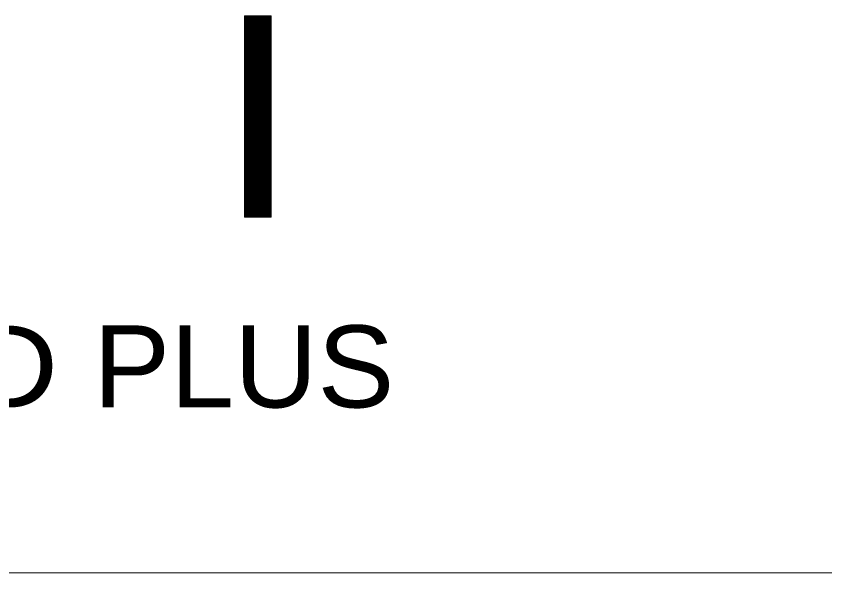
# Model space of a CAD drawing. Units: millimetres at full size; details may follow other scales. Extents: x -2000 to 2000, y -1385 to 1385.
# Drawn here: x -1515.8 to -1335.1, y -1385 to -1260.6 of the extents above; entities that cross this region are included whole.
import ezdxf
from ezdxf.enums import TextEntityAlignment as Align

# ---------------------------------------------------------------- set-up
doc = ezdxf.new("R2010")
doc.units = ezdxf.units.MM
doc.header["$LTSCALE"] = 10
doc.layers.add('1-1_0', color=7, linetype='Continuous', lineweight=20)
doc.layers.add('8-0', color=7, linetype='Continuous', lineweight=9)
doc.layers.add('9-0', color=7, linetype='Continuous')
doc.styles.add('AR ADGothicJP Medium', font='')
doc.styles.get('AR ADGothicJP Medium').set_extended_font_data('AR ADGothicJP Medium')

msp = doc.modelspace()

# ---------------------------------------------------------------- linework, layer by layer
at = {"layer": '1-1_0'}
msp.add_lwpolyline([(-2000, -1385), (2000, -1385), (2000, 1385), (-2000, 1385)], close=True, dxfattribs=at)
at = {"layer": '8-0', "lineweight": 20}
for p, q in [((-1464.81, -1260.55), (-1464.81, -1305.55)), ((-1464.81, -1305.55), (-1458.81, -1305.55))]:
    msp.add_line(p, q, dxfattribs=at)
at = {"layer": '8-0'}
for p, q in [((-1464.81, -1260.65), (-1458.81, -1260.65)), ((-1464.81, -1260.75), (-1458.81, -1260.75)), ((-1464.81, -1260.85), (-1458.81, -1260.85)), ((-1464.81, -1260.95), (-1458.81, -1260.95)), ((-1464.81, -1261.05), (-1458.81, -1261.05)), ((-1464.81, -1261.15), (-1458.81, -1261.15)), ((-1464.81, -1261.25), (-1458.81, -1261.25)), ((-1464.81, -1261.35), (-1458.81, -1261.35)), ((-1464.81, -1261.45), (-1458.81, -1261.45)), ((-1464.81, -1261.55), (-1458.81, -1261.55)), ((-1464.81, -1261.65), (-1458.81, -1261.65)), ((-1464.81, -1261.75), (-1458.81, -1261.75)), ((-1464.81, -1261.85), (-1458.81, -1261.85)), ((-1464.81, -1261.95), (-1458.81, -1261.95)), ((-1464.81, -1262.05), (-1458.81, -1262.05)), ((-1464.81, -1262.15), (-1458.81, -1262.15)), ((-1464.81, -1262.25), (-1458.81, -1262.25)), ((-1464.81, -1262.35), (-1458.81, -1262.35)), ((-1464.81, -1262.45), (-1458.81, -1262.45)), ((-1464.81, -1262.55), (-1458.81, -1262.55)), ((-1464.81, -1262.65), (-1458.81, -1262.65)), ((-1464.81, -1262.75), (-1458.81, -1262.75)), ((-1464.81, -1262.85), (-1458.81, -1262.85)), ((-1464.81, -1262.95), (-1458.81, -1262.95)), ((-1464.81, -1263.05), (-1458.81, -1263.05)), ((-1464.81, -1263.15), (-1458.81, -1263.15)), ((-1464.81, -1263.25), (-1458.81, -1263.25)), ((-1464.81, -1263.35), (-1458.81, -1263.35)), ((-1464.81, -1263.45), (-1458.81, -1263.45)), ((-1464.81, -1263.55), (-1458.81, -1263.55)), ((-1464.81, -1263.65), (-1458.81, -1263.65)), ((-1464.81, -1263.75), (-1458.81, -1263.75)), ((-1464.81, -1263.85), (-1458.81, -1263.85)), ((-1464.81, -1263.95), (-1458.81, -1263.95)), ((-1464.81, -1264.05), (-1458.81, -1264.05)), ((-1464.81, -1264.15), (-1458.81, -1264.15)), ((-1464.81, -1264.25), (-1458.81, -1264.25)), ((-1464.81, -1264.35), (-1458.81, -1264.35)), ((-1464.81, -1264.45), (-1458.81, -1264.45)), ((-1464.81, -1264.55), (-1458.81, -1264.55)), ((-1464.81, -1264.65), (-1458.81, -1264.65)), ((-1464.81, -1264.75), (-1458.81, -1264.75)), ((-1464.81, -1264.85), (-1458.81, -1264.85)), ((-1464.81, -1264.95), (-1458.81, -1264.95)), ((-1464.81, -1265.05), (-1458.81, -1265.05)), ((-1464.81, -1265.15), (-1458.81, -1265.15)), ((-1464.81, -1265.25), (-1458.81, -1265.25)), ((-1464.81, -1265.35), (-1458.81, -1265.35)), ((-1464.81, -1265.45), (-1458.81, -1265.45)), ((-1464.81, -1265.55), (-1458.81, -1265.55)), ((-1464.81, -1265.65), (-1458.81, -1265.65)), ((-1464.81, -1265.75), (-1458.81, -1265.75)), ((-1464.81, -1265.85), (-1458.81, -1265.85)), ((-1464.81, -1265.95), (-1458.81, -1265.95)), ((-1464.81, -1266.05), (-1458.81, -1266.05)), ((-1464.81, -1266.15), (-1458.81, -1266.15)), ((-1464.81, -1266.25), (-1458.81, -1266.25)), ((-1464.81, -1266.35), (-1458.81, -1266.35)), ((-1464.81, -1266.45), (-1458.81, -1266.45)), ((-1464.81, -1266.55), (-1458.81, -1266.55)), ((-1464.81, -1266.65), (-1458.81, -1266.65)), ((-1464.81, -1266.75), (-1458.81, -1266.75)), ((-1464.81, -1266.85), (-1458.81, -1266.85)), ((-1464.81, -1266.95), (-1458.81, -1266.95)), ((-1464.81, -1267.05), (-1458.81, -1267.05)), ((-1464.81, -1267.15), (-1458.81, -1267.15)), ((-1464.81, -1267.25), (-1458.81, -1267.25)), ((-1464.81, -1267.35), (-1458.81, -1267.35)), ((-1464.81, -1267.45), (-1458.81, -1267.45)), ((-1464.81, -1267.55), (-1458.81, -1267.55)), ((-1464.81, -1267.65), (-1458.81, -1267.65)), ((-1464.81, -1267.75), (-1458.81, -1267.75)), ((-1464.81, -1267.85), (-1458.81, -1267.85)), ((-1464.81, -1267.95), (-1458.81, -1267.95)), ((-1464.81, -1268.05), (-1458.81, -1268.05)), ((-1464.81, -1268.15), (-1458.81, -1268.15)), ((-1464.81, -1268.25), (-1458.81, -1268.25)), ((-1464.81, -1268.35), (-1458.81, -1268.35)), ((-1464.81, -1268.45), (-1458.81, -1268.45)), ((-1464.81, -1268.55), (-1458.81, -1268.55)), ((-1464.81, -1268.65), (-1458.81, -1268.65)), ((-1464.81, -1268.75), (-1458.81, -1268.75)), ((-1464.81, -1268.85), (-1458.81, -1268.85)), ((-1464.81, -1268.95), (-1458.81, -1268.95)), ((-1464.81, -1269.05), (-1458.81, -1269.05)), ((-1464.81, -1269.15), (-1458.81, -1269.15)), ((-1464.81, -1269.25), (-1458.81, -1269.25)), ((-1464.81, -1269.35), (-1458.81, -1269.35)), ((-1464.81, -1269.45), (-1458.81, -1269.45)), ((-1464.81, -1269.55), (-1458.81, -1269.55)), ((-1464.81, -1269.65), (-1458.81, -1269.65)), ((-1464.81, -1269.75), (-1458.81, -1269.75)), ((-1464.81, -1269.85), (-1458.81, -1269.85)), ((-1464.81, -1269.95), (-1458.81, -1269.95)), ((-1464.81, -1270.05), (-1458.81, -1270.05)), ((-1464.81, -1270.15), (-1458.81, -1270.15)), ((-1464.81, -1270.25), (-1458.81, -1270.25)), ((-1464.81, -1270.35), (-1458.81, -1270.35)), ((-1464.81, -1270.45), (-1458.81, -1270.45)), ((-1464.81, -1270.55), (-1458.81, -1270.55)), ((-1464.81, -1270.65), (-1458.81, -1270.65)), ((-1464.81, -1270.75), (-1458.81, -1270.75)), ((-1464.81, -1270.85), (-1458.81, -1270.85)), ((-1464.81, -1270.95), (-1458.81, -1270.95)), ((-1464.81, -1271.05), (-1458.81, -1271.05)), ((-1464.81, -1271.15), (-1458.81, -1271.15)), ((-1464.81, -1271.25), (-1458.81, -1271.25)), ((-1464.81, -1271.35), (-1458.81, -1271.35)), ((-1464.81, -1271.45), (-1458.81, -1271.45)), ((-1464.81, -1271.55), (-1458.81, -1271.55)), ((-1464.81, -1271.65), (-1458.81, -1271.65)), ((-1464.81, -1271.75), (-1458.81, -1271.75)), ((-1464.81, -1271.85), (-1458.81, -1271.85)), ((-1464.81, -1271.95), (-1458.81, -1271.95)), ((-1464.81, -1272.05), (-1458.81, -1272.05)), ((-1464.81, -1272.15), (-1458.81, -1272.15)), ((-1464.81, -1272.25), (-1458.81, -1272.25)), ((-1464.81, -1272.35), (-1458.81, -1272.35)), ((-1464.81, -1272.45), (-1458.81, -1272.45)), ((-1464.81, -1272.55), (-1458.81, -1272.55)), ((-1464.81, -1272.65), (-1458.81, -1272.65)), ((-1464.81, -1272.75), (-1458.81, -1272.75)), ((-1464.81, -1272.85), (-1458.81, -1272.85)), ((-1464.81, -1272.95), (-1458.81, -1272.95)), ((-1464.81, -1273.05), (-1458.81, -1273.05)), ((-1464.81, -1273.15), (-1458.81, -1273.15)), ((-1464.81, -1273.25), (-1458.81, -1273.25)), ((-1464.81, -1273.35), (-1458.81, -1273.35)), ((-1464.81, -1273.45), (-1458.81, -1273.45)), ((-1464.81, -1273.55), (-1458.81, -1273.55)), ((-1464.81, -1273.65), (-1458.81, -1273.65)), ((-1464.81, -1273.75), (-1458.81, -1273.75)), ((-1464.81, -1273.85), (-1458.81, -1273.85)), ((-1464.81, -1273.95), (-1458.81, -1273.95)), ((-1464.81, -1274.05), (-1458.81, -1274.05)), ((-1464.81, -1274.15), (-1458.81, -1274.15)), ((-1464.81, -1274.25), (-1458.81, -1274.25)), ((-1464.81, -1274.35), (-1458.81, -1274.35)), ((-1464.81, -1274.45), (-1458.81, -1274.45)), ((-1464.81, -1274.55), (-1458.81, -1274.55)), ((-1464.81, -1274.65), (-1458.81, -1274.65)), ((-1464.81, -1274.75), (-1458.81, -1274.75)), ((-1464.81, -1274.85), (-1458.81, -1274.85)), ((-1464.81, -1274.95), (-1458.81, -1274.95)), ((-1464.81, -1275.05), (-1458.81, -1275.05)), ((-1464.81, -1275.15), (-1458.81, -1275.15)), ((-1464.81, -1275.25), (-1458.81, -1275.25)), ((-1464.81, -1275.35), (-1458.81, -1275.35)), ((-1464.81, -1275.45), (-1458.81, -1275.45)), ((-1464.81, -1275.55), (-1458.81, -1275.55)), ((-1464.81, -1275.65), (-1458.81, -1275.65)), ((-1464.81, -1275.75), (-1458.81, -1275.75)), ((-1464.81, -1275.85), (-1458.81, -1275.85)), ((-1464.81, -1275.95), (-1458.81, -1275.95)), ((-1464.81, -1276.05), (-1458.81, -1276.05)), ((-1464.81, -1276.15), (-1458.81, -1276.15)), ((-1464.81, -1276.25), (-1458.81, -1276.25)), ((-1464.81, -1276.35), (-1458.81, -1276.35)), ((-1464.81, -1276.45), (-1458.81, -1276.45)), ((-1464.81, -1276.55), (-1458.81, -1276.55)), ((-1464.81, -1276.65), (-1458.81, -1276.65)), ((-1464.81, -1276.75), (-1458.81, -1276.75)), ((-1464.81, -1276.85), (-1458.81, -1276.85)), ((-1464.81, -1276.95), (-1458.81, -1276.95)), ((-1464.81, -1277.05), (-1458.81, -1277.05)), ((-1464.81, -1277.15), (-1458.81, -1277.15)), ((-1464.81, -1277.25), (-1458.81, -1277.25)), ((-1464.81, -1277.35), (-1458.81, -1277.35)), ((-1464.81, -1277.45), (-1458.81, -1277.45)), ((-1464.81, -1277.55), (-1458.81, -1277.55)), ((-1464.81, -1277.65), (-1458.81, -1277.65)), ((-1464.81, -1277.75), (-1458.81, -1277.75)), ((-1464.81, -1277.85), (-1458.81, -1277.85)), ((-1464.81, -1277.95), (-1458.81, -1277.95)), ((-1464.81, -1278.05), (-1458.81, -1278.05)), ((-1464.81, -1278.15), (-1458.81, -1278.15)), ((-1464.81, -1278.25), (-1458.81, -1278.25)), ((-1464.81, -1278.35), (-1458.81, -1278.35)), ((-1464.81, -1278.45), (-1458.81, -1278.45)), ((-1464.81, -1278.55), (-1458.81, -1278.55)), ((-1464.81, -1278.65), (-1458.81, -1278.65)), ((-1464.81, -1278.75), (-1458.81, -1278.75)), ((-1464.81, -1278.85), (-1458.81, -1278.85)), ((-1464.81, -1278.95), (-1458.81, -1278.95)), ((-1464.81, -1279.05), (-1458.81, -1279.05)), ((-1464.81, -1279.15), (-1458.81, -1279.15)), ((-1464.81, -1279.25), (-1458.81, -1279.25)), ((-1464.81, -1279.35), (-1458.81, -1279.35)), ((-1464.81, -1279.45), (-1458.81, -1279.45)), ((-1464.81, -1279.55), (-1458.81, -1279.55)), ((-1464.81, -1279.65), (-1458.81, -1279.65)), ((-1464.81, -1279.75), (-1458.81, -1279.75)), ((-1464.81, -1279.85), (-1458.81, -1279.85)), ((-1464.81, -1279.95), (-1458.81, -1279.95)), ((-1464.81, -1280.05), (-1458.81, -1280.05)), ((-1464.81, -1280.15), (-1458.81, -1280.15)), ((-1464.81, -1280.25), (-1458.81, -1280.25)), ((-1464.81, -1280.35), (-1458.81, -1280.35)), ((-1464.81, -1280.45), (-1458.81, -1280.45)), ((-1464.81, -1280.55), (-1458.81, -1280.55)), ((-1464.81, -1280.65), (-1458.81, -1280.65)), ((-1464.81, -1280.75), (-1458.81, -1280.75)), ((-1464.81, -1280.85), (-1458.81, -1280.85)), ((-1464.81, -1280.95), (-1458.81, -1280.95)), ((-1464.81, -1281.05), (-1458.81, -1281.05)), ((-1464.81, -1281.15), (-1458.81, -1281.15)), ((-1464.81, -1281.25), (-1458.81, -1281.25)), ((-1464.81, -1281.35), (-1458.81, -1281.35)), ((-1464.81, -1281.45), (-1458.81, -1281.45)), ((-1464.81, -1281.55), (-1458.81, -1281.55)), ((-1464.81, -1281.65), (-1458.81, -1281.65)), ((-1464.81, -1281.75), (-1458.81, -1281.75)), ((-1464.81, -1281.85), (-1458.81, -1281.85)), ((-1464.81, -1281.95), (-1458.81, -1281.95)), ((-1464.81, -1282.05), (-1458.81, -1282.05)), ((-1464.81, -1282.15), (-1458.81, -1282.15)), ((-1464.81, -1282.25), (-1458.81, -1282.25)), ((-1464.81, -1282.35), (-1458.81, -1282.35)), ((-1464.81, -1282.45), (-1458.81, -1282.45)), ((-1464.81, -1282.55), (-1458.81, -1282.55)), ((-1464.81, -1282.65), (-1458.81, -1282.65)), ((-1464.81, -1282.75), (-1458.81, -1282.75)), ((-1464.81, -1282.85), (-1458.81, -1282.85)), ((-1464.81, -1282.95), (-1458.81, -1282.95)), ((-1464.81, -1283.05), (-1458.81, -1283.05)), ((-1464.81, -1283.15), (-1458.81, -1283.15)), ((-1464.81, -1283.25), (-1458.81, -1283.25)), ((-1464.81, -1283.35), (-1458.81, -1283.35)), ((-1464.81, -1283.45), (-1458.81, -1283.45)), ((-1464.81, -1283.55), (-1458.81, -1283.55)), ((-1464.81, -1283.65), (-1458.81, -1283.65)), ((-1464.81, -1283.75), (-1458.81, -1283.75)), ((-1464.81, -1283.85), (-1458.81, -1283.85)), ((-1464.81, -1283.95), (-1458.81, -1283.95)), ((-1464.81, -1284.05), (-1458.81, -1284.05)), ((-1464.81, -1284.15), (-1458.81, -1284.15)), ((-1464.81, -1284.25), (-1458.81, -1284.25)), ((-1464.81, -1284.35), (-1458.81, -1284.35)), ((-1464.81, -1284.45), (-1458.81, -1284.45)), ((-1464.81, -1284.55), (-1458.81, -1284.55)), ((-1464.81, -1284.65), (-1458.81, -1284.65)), ((-1464.81, -1284.75), (-1458.81, -1284.75)), ((-1464.81, -1284.85), (-1458.81, -1284.85)), ((-1464.81, -1284.95), (-1458.81, -1284.95)), ((-1464.81, -1285.05), (-1458.81, -1285.05)), ((-1464.81, -1285.15), (-1458.81, -1285.15)), ((-1464.81, -1285.25), (-1458.81, -1285.25)), ((-1464.81, -1285.35), (-1458.81, -1285.35)), ((-1464.81, -1285.45), (-1458.81, -1285.45)), ((-1464.81, -1285.55), (-1458.81, -1285.55)), ((-1464.81, -1285.65), (-1458.81, -1285.65)), ((-1464.81, -1285.75), (-1458.81, -1285.75)), ((-1464.81, -1285.85), (-1458.81, -1285.85)), ((-1464.81, -1285.95), (-1458.81, -1285.95)), ((-1464.81, -1286.05), (-1458.81, -1286.05)), ((-1464.81, -1286.15), (-1458.81, -1286.15)), ((-1464.81, -1286.25), (-1458.81, -1286.25)), ((-1464.81, -1286.35), (-1458.81, -1286.35)), ((-1464.81, -1286.45), (-1458.81, -1286.45)), ((-1464.81, -1286.55), (-1458.81, -1286.55)), ((-1464.81, -1286.65), (-1458.81, -1286.65)), ((-1464.81, -1286.75), (-1458.81, -1286.75)), ((-1464.81, -1286.85), (-1458.81, -1286.85)), ((-1464.81, -1286.95), (-1458.81, -1286.95)), ((-1464.81, -1287.05), (-1458.81, -1287.05)), ((-1464.81, -1287.15), (-1458.81, -1287.15)), ((-1464.81, -1287.25), (-1458.81, -1287.25)), ((-1464.81, -1287.35), (-1458.81, -1287.35)), ((-1464.81, -1287.45), (-1458.81, -1287.45)), ((-1464.81, -1287.55), (-1458.81, -1287.55)), ((-1464.81, -1287.65), (-1458.81, -1287.65)), ((-1464.81, -1287.75), (-1458.81, -1287.75)), ((-1464.81, -1287.85), (-1458.81, -1287.85)), ((-1464.81, -1287.95), (-1458.81, -1287.95)), ((-1464.81, -1288.05), (-1458.81, -1288.05)), ((-1464.81, -1288.15), (-1458.81, -1288.15)), ((-1464.81, -1288.25), (-1458.81, -1288.25)), ((-1464.81, -1288.35), (-1458.81, -1288.35)), ((-1464.81, -1288.45), (-1458.81, -1288.45)), ((-1464.81, -1288.55), (-1458.81, -1288.55)), ((-1464.81, -1288.65), (-1458.81, -1288.65)), ((-1464.81, -1288.75), (-1458.81, -1288.75)), ((-1464.81, -1288.85), (-1458.81, -1288.85)), ((-1464.81, -1288.95), (-1458.81, -1288.95)), ((-1464.81, -1289.05), (-1458.81, -1289.05)), ((-1464.81, -1289.15), (-1458.81, -1289.15)), ((-1464.81, -1289.25), (-1458.81, -1289.25)), ((-1464.81, -1289.35), (-1458.81, -1289.35)), ((-1464.81, -1289.45), (-1458.81, -1289.45)), ((-1464.81, -1289.55), (-1458.81, -1289.55)), ((-1464.81, -1289.65), (-1458.81, -1289.65)), ((-1464.81, -1289.75), (-1458.81, -1289.75)), ((-1464.81, -1289.85), (-1458.81, -1289.85)), ((-1464.81, -1289.95), (-1458.81, -1289.95)), ((-1464.81, -1290.05), (-1458.81, -1290.05)), ((-1464.81, -1290.15), (-1458.81, -1290.15)), ((-1464.81, -1290.25), (-1458.81, -1290.25)), ((-1464.81, -1290.35), (-1458.81, -1290.35)), ((-1464.81, -1290.45), (-1458.81, -1290.45)), ((-1464.81, -1290.55), (-1458.81, -1290.55)), ((-1464.81, -1290.65), (-1458.81, -1290.65)), ((-1464.81, -1290.75), (-1458.81, -1290.75)), ((-1464.81, -1290.85), (-1458.81, -1290.85)), ((-1464.81, -1290.95), (-1458.81, -1290.95)), ((-1464.81, -1291.05), (-1458.81, -1291.05)), ((-1464.81, -1291.15), (-1458.81, -1291.15)), ((-1464.81, -1291.25), (-1458.81, -1291.25)), ((-1464.81, -1291.35), (-1458.81, -1291.35)), ((-1464.81, -1291.45), (-1458.81, -1291.45)), ((-1464.81, -1291.55), (-1458.81, -1291.55)), ((-1464.81, -1291.65), (-1458.81, -1291.65)), ((-1464.81, -1291.75), (-1458.81, -1291.75)), ((-1464.81, -1291.85), (-1458.81, -1291.85)), ((-1464.81, -1291.95), (-1458.81, -1291.95)), ((-1464.81, -1292.05), (-1458.81, -1292.05)), ((-1464.81, -1292.15), (-1458.81, -1292.15)), ((-1464.81, -1292.25), (-1458.81, -1292.25)), ((-1464.81, -1292.35), (-1458.81, -1292.35)), ((-1464.81, -1292.45), (-1458.81, -1292.45)), ((-1464.81, -1292.55), (-1458.81, -1292.55)), ((-1464.81, -1292.65), (-1458.81, -1292.65)), ((-1464.81, -1292.75), (-1458.81, -1292.75)), ((-1464.81, -1292.85), (-1458.81, -1292.85)), ((-1464.81, -1292.95), (-1458.81, -1292.95)), ((-1464.81, -1293.05), (-1458.81, -1293.05)), ((-1464.81, -1293.15), (-1458.81, -1293.15)), ((-1464.81, -1293.25), (-1458.81, -1293.25)), ((-1464.81, -1293.35), (-1458.81, -1293.35)), ((-1464.81, -1293.45), (-1458.81, -1293.45)), ((-1464.81, -1293.55), (-1458.81, -1293.55)), ((-1464.81, -1293.65), (-1458.81, -1293.65)), ((-1464.81, -1293.75), (-1458.81, -1293.75)), ((-1464.81, -1293.85), (-1458.81, -1293.85)), ((-1464.81, -1293.95), (-1458.81, -1293.95)), ((-1464.81, -1294.05), (-1458.81, -1294.05)), ((-1464.81, -1294.15), (-1458.81, -1294.15)), ((-1464.81, -1294.25), (-1458.81, -1294.25)), ((-1464.81, -1294.35), (-1458.81, -1294.35)), ((-1464.81, -1294.45), (-1458.81, -1294.45)), ((-1464.81, -1294.55), (-1458.81, -1294.55)), ((-1464.81, -1294.65), (-1458.81, -1294.65)), ((-1464.81, -1294.75), (-1458.81, -1294.75)), ((-1464.81, -1294.85), (-1458.81, -1294.85)), ((-1464.81, -1294.95), (-1458.81, -1294.95)), ((-1464.81, -1295.05), (-1458.81, -1295.05)), ((-1464.81, -1295.15), (-1458.81, -1295.15)), ((-1464.81, -1295.25), (-1458.81, -1295.25)), ((-1464.81, -1295.35), (-1458.81, -1295.35)), ((-1464.81, -1295.45), (-1458.81, -1295.45)), ((-1464.81, -1295.55), (-1458.81, -1295.55)), ((-1464.81, -1295.65), (-1458.81, -1295.65)), ((-1464.81, -1295.75), (-1458.81, -1295.75)), ((-1464.81, -1295.85), (-1458.81, -1295.85)), ((-1464.81, -1295.95), (-1458.81, -1295.95)), ((-1464.81, -1296.05), (-1458.81, -1296.05)), ((-1464.81, -1296.15), (-1458.81, -1296.15)), ((-1464.81, -1296.25), (-1458.81, -1296.25)), ((-1464.81, -1296.35), (-1458.81, -1296.35)), ((-1464.81, -1296.45), (-1458.81, -1296.45)), ((-1464.81, -1296.55), (-1458.81, -1296.55)), ((-1464.81, -1296.65), (-1458.81, -1296.65)), ((-1464.81, -1296.75), (-1458.81, -1296.75)), ((-1464.81, -1296.85), (-1458.81, -1296.85)), ((-1464.81, -1296.95), (-1458.81, -1296.95)), ((-1464.81, -1297.05), (-1458.81, -1297.05)), ((-1464.81, -1297.15), (-1458.81, -1297.15)), ((-1464.81, -1297.25), (-1458.81, -1297.25)), ((-1464.81, -1297.35), (-1458.81, -1297.35)), ((-1464.81, -1297.45), (-1458.81, -1297.45)), ((-1464.81, -1297.55), (-1458.81, -1297.55)), ((-1464.81, -1297.65), (-1458.81, -1297.65)), ((-1464.81, -1297.75), (-1458.81, -1297.75)), ((-1464.81, -1297.85), (-1458.81, -1297.85)), ((-1464.81, -1297.95), (-1458.81, -1297.95)), ((-1464.81, -1298.05), (-1458.81, -1298.05)), ((-1464.81, -1298.15), (-1458.81, -1298.15)), ((-1464.81, -1298.25), (-1458.81, -1298.25)), ((-1464.81, -1298.35), (-1458.81, -1298.35)), ((-1464.81, -1298.45), (-1458.81, -1298.45)), ((-1464.81, -1298.55), (-1458.81, -1298.55)), ((-1464.81, -1298.65), (-1458.81, -1298.65)), ((-1464.81, -1298.75), (-1458.81, -1298.75)), ((-1464.81, -1298.85), (-1458.81, -1298.85)), ((-1464.81, -1298.95), (-1458.81, -1298.95)), ((-1464.81, -1299.05), (-1458.81, -1299.05)), ((-1464.81, -1299.15), (-1458.81, -1299.15)), ((-1464.81, -1299.25), (-1458.81, -1299.25)), ((-1464.81, -1299.35), (-1458.81, -1299.35)), ((-1464.81, -1299.45), (-1458.81, -1299.45)), ((-1464.81, -1299.55), (-1458.81, -1299.55)), ((-1464.81, -1299.65), (-1458.81, -1299.65)), ((-1464.81, -1299.75), (-1458.81, -1299.75)), ((-1464.81, -1299.85), (-1458.81, -1299.85)), ((-1464.81, -1299.95), (-1458.81, -1299.95)), ((-1464.81, -1300.05), (-1458.81, -1300.05)), ((-1464.81, -1300.15), (-1458.81, -1300.15)), ((-1464.81, -1300.25), (-1458.81, -1300.25)), ((-1464.81, -1300.35), (-1458.81, -1300.35)), ((-1464.81, -1300.45), (-1458.81, -1300.45)), ((-1464.81, -1300.55), (-1458.81, -1300.55)), ((-1464.81, -1300.65), (-1458.81, -1300.65)), ((-1464.81, -1300.75), (-1458.81, -1300.75)), ((-1464.81, -1300.85), (-1458.81, -1300.85)), ((-1464.81, -1300.95), (-1458.81, -1300.95)), ((-1464.81, -1301.05), (-1458.81, -1301.05)), ((-1464.81, -1301.15), (-1458.81, -1301.15)), ((-1464.81, -1301.25), (-1458.81, -1301.25)), ((-1464.81, -1301.35), (-1458.81, -1301.35)), ((-1464.81, -1301.45), (-1458.81, -1301.45)), ((-1464.81, -1301.55), (-1458.81, -1301.55)), ((-1464.81, -1301.65), (-1458.81, -1301.65)), ((-1464.81, -1301.75), (-1458.81, -1301.75)), ((-1464.81, -1301.85), (-1458.81, -1301.85)), ((-1464.81, -1301.95), (-1458.81, -1301.95)), ((-1464.81, -1302.05), (-1458.81, -1302.05)), ((-1464.81, -1302.15), (-1458.81, -1302.15)), ((-1464.81, -1302.25), (-1458.81, -1302.25)), ((-1464.81, -1302.35), (-1458.81, -1302.35)), ((-1464.81, -1302.45), (-1458.81, -1302.45)), ((-1464.81, -1302.55), (-1458.81, -1302.55)), ((-1464.81, -1302.65), (-1458.81, -1302.65)), ((-1464.81, -1302.75), (-1458.81, -1302.75)), ((-1464.81, -1302.85), (-1458.81, -1302.85)), ((-1464.81, -1302.95), (-1458.81, -1302.95)), ((-1464.81, -1303.05), (-1458.81, -1303.05)), ((-1464.81, -1303.15), (-1458.81, -1303.15)), ((-1464.81, -1303.25), (-1458.81, -1303.25)), ((-1464.81, -1303.35), (-1458.81, -1303.35)), ((-1464.81, -1303.45), (-1458.81, -1303.45)), ((-1464.81, -1303.55), (-1458.81, -1303.55)), ((-1464.81, -1303.65), (-1458.81, -1303.65)), ((-1464.81, -1303.75), (-1458.81, -1303.75)), ((-1464.81, -1303.85), (-1458.81, -1303.85)), ((-1464.81, -1303.95), (-1458.81, -1303.95)), ((-1464.81, -1304.05), (-1458.81, -1304.05)), ((-1464.81, -1304.15), (-1458.81, -1304.15)), ((-1464.81, -1304.25), (-1458.81, -1304.25)), ((-1464.81, -1304.35), (-1458.81, -1304.35)), ((-1464.81, -1304.45), (-1458.81, -1304.45)), ((-1464.81, -1304.55), (-1458.81, -1304.55)), ((-1464.81, -1304.65), (-1458.81, -1304.65)), ((-1464.81, -1304.75), (-1458.81, -1304.75)), ((-1464.81, -1304.85), (-1458.81, -1304.85)), ((-1464.81, -1304.95), (-1458.81, -1304.95)), ((-1464.81, -1305.05), (-1458.81, -1305.05)), ((-1464.81, -1305.15), (-1458.81, -1305.15)), ((-1464.81, -1305.25), (-1458.81, -1305.25)), ((-1464.81, -1305.35), (-1458.81, -1305.35)), ((-1464.81, -1305.45), (-1458.81, -1305.45)), ((-1464.81, -1305.55), (-1458.81, -1305.55))]:
    msp.add_line(p, q, dxfattribs=at)
at = {"layer": '8-0', "lineweight": 20}
msp.add_lwpolyline([(-1464.81, -1260.55), (-1458.81, -1260.55), (-1458.81, -1305.55)], dxfattribs=at)

# ---------------------------------------------------------------- texts
at = {"layer": '9-0', "style": 'AR ADGothicJP Medium'}
for s, width, p in [('D', 1.15, (-1526.75, -1353.54)), (' PLUS', 1.05, (-1505.71, -1353.54))]:
    msp.add_text(s, height=18.33, dxfattribs=dict(at, width=width)).set_placement(p, align=Align.BOTTOM_LEFT)

doc.saveas('drawing.dxf')
